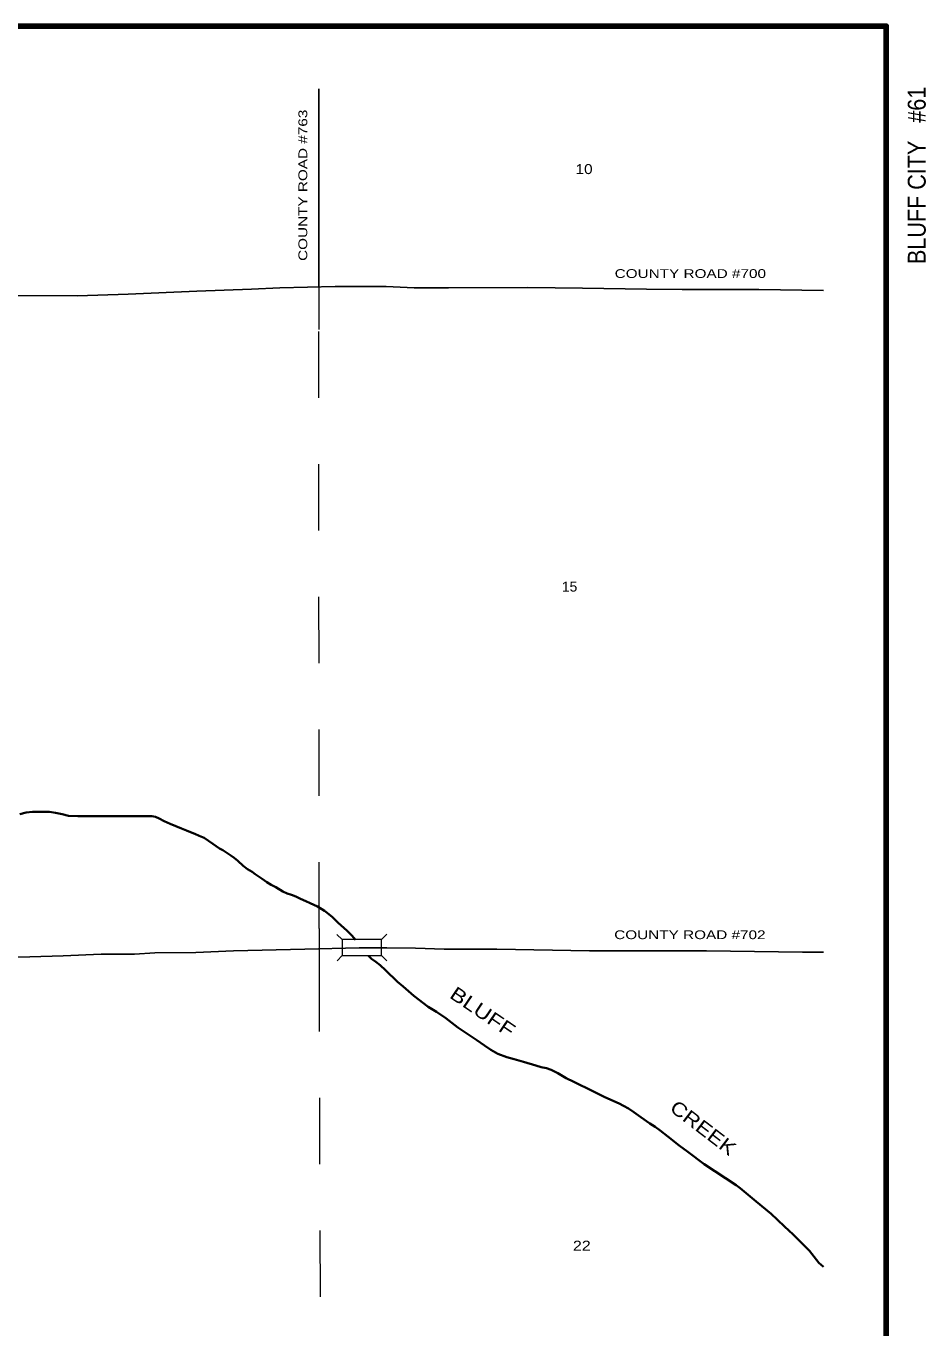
# Model space of a CAD drawing. Extents: x -10.85 to -6.91, y 9.57 to 13.52.
# Drawn here: x -8.262 to -6.906, y 11.553 to 13.516 of the extents above; entities that cross this region are included whole.
import ezdxf
from ezdxf.enums import TextEntityAlignment as Align

# ---------------------------------------------------------------- set-up
doc = ezdxf.new("R2010")
doc.units = 0
doc.header["$LTSCALE"] = 0.006
doc.linetypes.add('MEDIUM_DASHED', pattern=[4.5, 3, -1.5])
for name, color, linetype, lineweight in [('14', 7, 'Continuous', 25), ('15', 7, 'MEDIUM_DASHED', 13), ('21', 7, 'Continuous', 25), ('25', 7, 'Continuous', 35), ('48', 7, 'Continuous', 106)]:
    doc.layers.add(name, color=color, linetype=linetype, lineweight=lineweight)
for name, color, linetype in [('29', 7, 'Continuous'), ('45', 7, 'Continuous'), ('49', 7, 'Continuous')]:
    doc.layers.add(name, color=color, linetype=linetype)

msp = doc.modelspace()

# ---------------------------------------------------------------- linework, layer by layer
at = {"layer": '14'}
msp.add_line((-7.820644, 13.200568), (-7.820644, 13.122538), dxfattribs=at)
for points in [[(-7.820644, 13.200568), (-7.820644, 13.303598), (-7.820644, 13.420833)], [(-8.322159, 13.10928), (-8.18447, 13.109091), (-8.107765, 13.111553), (-8.004545, 13.11572), (-7.922159, 13.11875)], [(-7.922159, 13.11875), (-7.879356, 13.120833), (-7.796023, 13.123106), (-7.774811, 13.122917)], [(-7.774811, 13.122917), (-7.719508, 13.123106), (-7.677083, 13.120833), (-7.625568, 13.121023), (-7.506061, 13.121212)], [(-7.506061, 13.121212), (-7.423485, 13.120644), (-7.327083, 13.11875)], [(-7.327083, 13.11875), (-7.273674, 13.118561), (-7.157955, 13.118561), (-7.060795, 13.117045)], [(-8.361174, 12.109848), (-8.319318, 12.111742), (-8.256061, 12.1125)], [(-8.256061, 12.1125), (-8.205682, 12.114205), (-8.148864, 12.116477), (-8.098674, 12.116667)], [(-8.098674, 12.116667), (-8.067614, 12.11875), (-8.00625, 12.119129)], [(-8.00625, 12.119129), (-7.949242, 12.121591), (-7.841667, 12.123864)], [(-7.841667, 12.123864), (-7.760227, 12.125947), (-7.718561, 12.126326)], [(-7.718561, 12.126326), (-7.675, 12.125568), (-7.632008, 12.123864), (-7.552841, 12.123864), (-7.413258, 12.121402), (-7.267424, 12.121591)], [(-7.267424, 12.121591), (-7.236742, 12.121591), (-7.092235, 12.119318), (-7.060795, 12.119318)]]:
    msp.add_lwpolyline(points, dxfattribs=at)
at = {"layer": '15'}
for p, q in [((-7.820644, 13.122538), (-7.820644, 13.058144)), ((-7.820455, 12.155114), (-7.820644, 13.058144)), ((-7.820455, 12.155114), (-7.820455, 12.100189)), ((-7.820455, 12.100189), (-7.817803, 11.197348))]:
    msp.add_line(p, q, dxfattribs=at)
at = {"layer": '21'}
for p, q in [((-7.785417, 12.138447), (-7.793561, 12.146212)), ((-7.718561, 12.146591), (-7.726326, 12.138447)), ((-7.785417, 12.114394), (-7.793182, 12.10625)), ((-7.718182, 12.106629), (-7.726326, 12.114394))]:
    msp.add_line(p, q, dxfattribs=at)
at = {"layer": '21', "lineweight": 13}
msp.add_lwpolyline([(-7.785417, 12.114394), (-7.726326, 12.114394), (-7.726326, 12.138447), (-7.785417, 12.138447)], close=True, dxfattribs=at)
at = {"layer": '25'}
for points in [[(-8.271212, 12.327652), (-8.261742, 12.329924), (-8.251894, 12.33125), (-8.226326, 12.33125)], [(-8.226326, 12.33125), (-8.217614, 12.329735), (-8.207197, 12.327462), (-8.198106, 12.325189), (-8.183712, 12.324432), (-8.14375, 12.324432), (-8.080682, 12.324432)], [(-8.080682, 12.324432), (-8.072348, 12.324432), (-8.066667, 12.323674), (-8.061553, 12.321212), (-8.053598, 12.317235), (-8.044508, 12.313068), (-8.027841, 12.305871)], [(-8.027841, 12.305871), (-8.020076, 12.30303), (-8.014015, 12.300568), (-8.007765, 12.297727), (-8.001136, 12.294886), (-7.99375, 12.291667), (-7.980492, 12.282765)], [(-7.980492, 12.282765), (-7.975568, 12.279167), (-7.970644, 12.275947), (-7.96553, 12.273295), (-7.95947, 12.269318), (-7.953409, 12.265152), (-7.948295, 12.261742), (-7.942803, 12.257008), (-7.934848, 12.249811), (-7.92822, 12.244508), (-7.921402, 12.24072)], [(-7.921402, 12.24072), (-7.916856, 12.237311), (-7.912121, 12.234091), (-7.90625, 12.229924), (-7.899242, 12.225189), (-7.892424, 12.221023), (-7.885795, 12.217424), (-7.875, 12.211174)], [(-7.875, 12.211174), (-7.86875, 12.207955), (-7.862121, 12.205871), (-7.855682, 12.20322), (-7.848295, 12.199811), (-7.84053, 12.196212), (-7.833712, 12.193371), (-7.822917, 12.188258), (-7.812311, 12.182008)], [(-7.812311, 12.182008), (-7.808144, 12.178788), (-7.800189, 12.172348), (-7.791477, 12.163826), (-7.778788, 12.152273)], [(-7.778788, 12.152273), (-7.77197, 12.145833), (-7.767045, 12.139962), (-7.76553, 12.138068)], [(-7.745833, 12.114015), (-7.741288, 12.109659), (-7.734848, 12.104924), (-7.728598, 12.099811), (-7.720455, 12.092424), (-7.702273, 12.074811)], [(-7.702273, 12.074811), (-7.693939, 12.067614), (-7.677841, 12.053788), (-7.65625, 12.037121)], [(-7.65625, 12.037121), (-7.643561, 12.029545), (-7.629545, 12.020076), (-7.611364, 12.00625), (-7.582576, 11.986932)], [(-7.582576, 11.986932), (-7.571023, 11.978977), (-7.561742, 11.972348), (-7.551326, 11.966288), (-7.537689, 11.961364)], [(-7.537689, 11.961364), (-7.526326, 11.958523), (-7.512689, 11.954167), (-7.494129, 11.948485)], [(-7.494129, 11.948485), (-7.485795, 11.946402), (-7.47803, 11.944508), (-7.471023, 11.942424), (-7.460606, 11.936932), (-7.448295, 11.929735)], [(-7.448295, 11.929735), (-7.436553, 11.924053), (-7.407955, 11.909848)], [(-7.407955, 11.909848), (-7.390152, 11.900947), (-7.368561, 11.891288)], [(-7.368561, 11.891288), (-7.361932, 11.888068), (-7.354356, 11.883712), (-7.346402, 11.87822), (-7.335795, 11.870644), (-7.322348, 11.861364)], [(-7.322348, 11.861364), (-7.314015, 11.85625), (-7.306818, 11.850568), (-7.295076, 11.841667), (-7.27803, 11.82803)], [(-7.27803, 11.82803), (-7.265152, 11.81875), (-7.240341, 11.800189), (-7.192235, 11.768561)], [(-7.192235, 11.768561), (-7.186174, 11.763826), (-7.176894, 11.75625), (-7.162121, 11.743561), (-7.139205, 11.725189)], [(-7.139205, 11.725189), (-7.130114, 11.716098), (-7.119129, 11.706061), (-7.106439, 11.69375), (-7.092803, 11.680303), (-7.081818, 11.669129), (-7.067424, 11.651326), (-7.060795, 11.645265)]]:
    msp.add_lwpolyline(points, dxfattribs=at)
at = {"layer": '48'}
msp.add_lwpolyline([(-10.848674, 9.632955), (-10.848674, 13.51553), (-6.966098, 13.51553), (-6.966098, 9.632955)], close=True, dxfattribs=at)

# ---------------------------------------------------------------- texts
at = {"layer": '29'}
for s, rotation, width, p in [('BLUFF', 325.825, 1.25, (-7.579809, 12.020947)), ('CREEK', 322.557, 1.2, (-7.248094, 11.846523))]:
    msp.add_text(s, height=0.02083, rotation=rotation, dxfattribs=dict(at, width=width)).set_placement(p, align=Align.CENTER)
at = {"layer": '45'}
for s, width, p in [('10', 1.15, (-7.421212, 13.292424)), ('15', 1.05, (-7.443087, 12.663068)), ('22', 1.2, (-7.424621, 11.669697))]:
    msp.add_text(s, height=0.01496, dxfattribs=dict(at, width=width)).set_placement(p, align=Align.CENTER)
at = {"layer": '48', "width": 0.9}
msp.add_text('BLUFF CITY   #61', height=0.027, rotation=90, dxfattribs=at).set_placement((-6.906629, 13.290436), align=Align.CENTER)
at = {"layer": '49', "width": 1.3}
msp.add_text('COUNTY ROAD #763', height=0.01326, rotation=90, dxfattribs=at).set_placement((-7.838258, 13.275473), align=Align.CENTER)
for s, p in [('COUNTY ROAD #700', (-7.261174, 13.135795)), ('COUNTY ROAD #702', (-7.261837, 12.139205))]:
    msp.add_text(s, height=0.01326, dxfattribs=at).set_placement(p, align=Align.CENTER)

doc.saveas('drawing.dxf')
